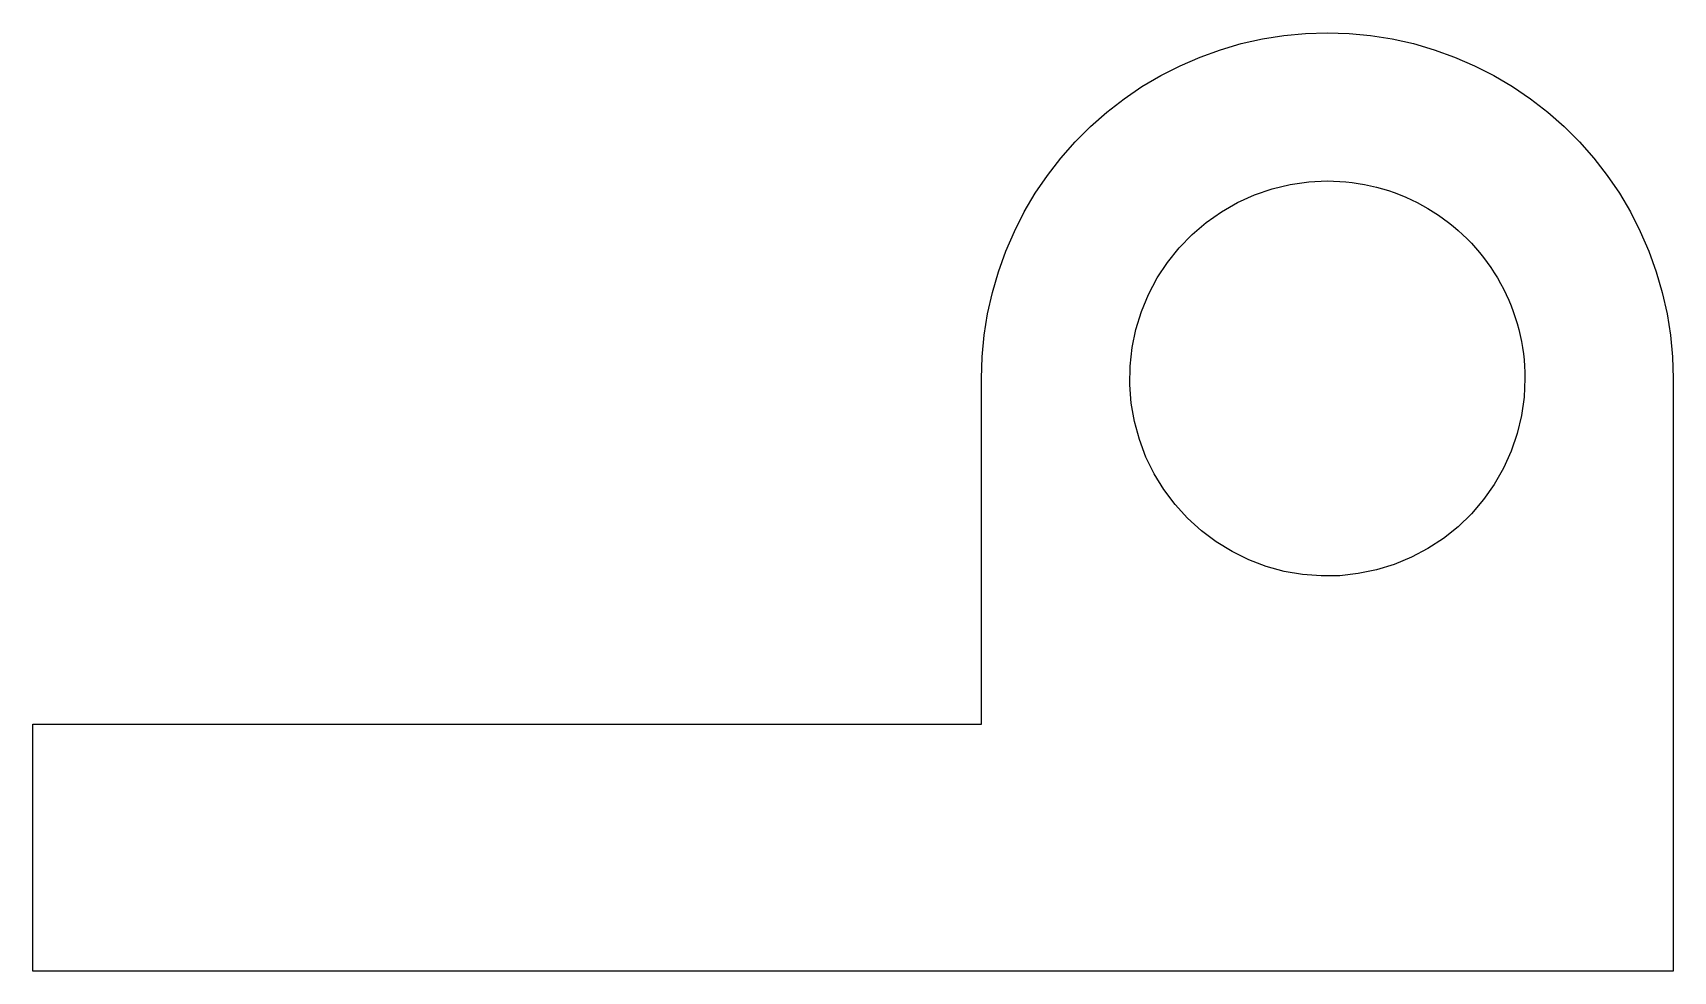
# Model space of a CAD drawing. Header units: metres. Extents: x -29.1 to 4.1, y 0 to 19.
import ezdxf

# ---------------------------------------------------------------- set-up
doc = ezdxf.new("R2010")
doc.units = ezdxf.units.M

msp = doc.modelspace()

# ---------------------------------------------------------------- linework, layer by layer
for points in [[(-9.9, 12), (-9.886, 12.44), (-9.845, 12.877), (-9.776, 13.312), (-9.68, 13.741), (-9.557, 14.163), (-9.408, 14.577), (-9.234, 14.98), (-9.034, 15.372), (-8.81, 15.751), (-8.563, 16.114), (-8.294, 16.462), (-8.003, 16.792), (-7.692, 17.103), (-7.362, 17.394), (-7.014, 17.663), (-6.651, 17.91), (-6.272, 18.134), (-5.88, 18.334), (-5.477, 18.508), (-5.063, 18.657), (-4.641, 18.78), (-4.212, 18.876), (-3.777, 18.945), (-3.34, 18.986), (-2.9, 19), (-2.46, 18.986), (-2.023, 18.945), (-1.588, 18.876), (-1.159, 18.78), (-0.737, 18.657), (-0.323, 18.508), (0.08, 18.334), (0.472, 18.134), (0.851, 17.91), (1.214, 17.663), (1.562, 17.394), (1.892, 17.103), (2.203, 16.792), (2.494, 16.462), (2.763, 16.114), (3.01, 15.751), (3.234, 15.372), (3.434, 14.98), (3.608, 14.577), (3.757, 14.163), (3.88, 13.741), (3.976, 13.312), (4.045, 12.877), (4.086, 12.44), (4.1, 12)], [(1.1, 12), (1.082, 11.624), (1.029, 11.25), (0.941, 10.884), (0.819, 10.528), (0.664, 10.184), (0.477, 9.857), (0.261, 9.548), (0.016, 9.262), (-0.255, 9), (-0.549, 8.764), (-0.864, 8.557), (-1.197, 8.381), (-1.545, 8.236), (-1.905, 8.126), (-2.274, 8.049), (-2.649, 8.008), (-3.026, 8.002), (-3.401, 8.032), (-3.773, 8.096), (-4.136, 8.196), (-4.489, 8.329), (-4.827, 8.495), (-5.148, 8.692), (-5.45, 8.918), (-5.728, 9.172), (-5.982, 9.45), (-6.208, 9.752), (-6.405, 10.073), (-6.571, 10.411), (-6.704, 10.764), (-6.804, 11.127), (-6.868, 11.499), (-6.898, 11.874), (-6.892, 12.251), (-6.851, 12.626), (-6.774, 12.995), (-6.664, 13.355), (-6.519, 13.703), (-6.343, 14.036), (-6.136, 14.351), (-5.9, 14.645), (-5.638, 14.916), (-5.352, 15.161), (-5.043, 15.377), (-4.716, 15.564), (-4.372, 15.719), (-4.016, 15.841), (-3.65, 15.929), (-3.276, 15.982), (-2.9, 16)], [(-2.9, 16), (-2.774, 15.998), (-2.649, 15.992), (-2.524, 15.982), (-2.399, 15.968), (-2.274, 15.951), (-2.15, 15.929), (-2.027, 15.904), (-1.905, 15.874), (-1.784, 15.841), (-1.664, 15.804), (-1.545, 15.764), (-1.428, 15.719), (-1.311, 15.671), (-1.197, 15.619), (-1.084, 15.564), (-0.973, 15.505), (-0.864, 15.443), (-0.757, 15.377), (-0.652, 15.308), (-0.549, 15.236), (-0.448, 15.161), (-0.35, 15.082), (-0.255, 15), (-0.162, 14.916), (-0.072, 14.828), (0.016, 14.738), (0.1, 14.645), (0.182, 14.55), (0.261, 14.452), (0.336, 14.351), (0.408, 14.248), (0.477, 14.143), (0.543, 14.036), (0.605, 13.927), (0.664, 13.816), (0.719, 13.703), (0.771, 13.589), (0.819, 13.472), (0.864, 13.355), (0.904, 13.236), (0.941, 13.116), (0.974, 12.995), (1.004, 12.873), (1.029, 12.75), (1.051, 12.626), (1.068, 12.501), (1.082, 12.376), (1.092, 12.251), (1.098, 12.126), (1.1, 12)], [(-9.9, 5), (-9.9, 5.14), (-9.9, 5.28), (-9.9, 5.42), (-9.9, 5.56), (-9.9, 5.7), (-9.9, 5.84), (-9.9, 5.98), (-9.9, 6.12), (-9.9, 6.26), (-9.9, 6.4), (-9.9, 6.54), (-9.9, 6.68), (-9.9, 6.82), (-9.9, 6.96), (-9.9, 7.1), (-9.9, 7.24), (-9.9, 7.38), (-9.9, 7.52), (-9.9, 7.66), (-9.9, 7.8), (-9.9, 7.94), (-9.9, 8.08), (-9.9, 8.22), (-9.9, 8.36), (-9.9, 8.5), (-9.9, 8.64), (-9.9, 8.78), (-9.9, 8.92), (-9.9, 9.06), (-9.9, 9.2), (-9.9, 9.34), (-9.9, 9.48), (-9.9, 9.62), (-9.9, 9.76), (-9.9, 9.9), (-9.9, 10.04), (-9.9, 10.18), (-9.9, 10.32), (-9.9, 10.46), (-9.9, 10.6), (-9.9, 10.74), (-9.9, 10.88), (-9.9, 11.02), (-9.9, 11.16), (-9.9, 11.3), (-9.9, 11.44), (-9.9, 11.58), (-9.9, 11.72), (-9.9, 11.86), (-9.9, 12)], [(-9.9, 5), (-9.9, 5.14), (-9.9, 5.28), (-9.9, 5.42), (-9.9, 5.56), (-9.9, 5.7), (-9.9, 5.84), (-9.9, 5.98), (-9.9, 6.12), (-9.9, 6.26), (-9.9, 6.4), (-9.9, 6.54), (-9.9, 6.68), (-9.9, 6.82), (-9.9, 6.96), (-9.9, 7.1), (-9.9, 7.24), (-9.9, 7.38), (-9.9, 7.52), (-9.9, 7.66), (-9.9, 7.8), (-9.9, 7.94), (-9.9, 8.08), (-9.9, 8.22), (-9.9, 8.36), (-9.9, 8.5), (-9.9, 8.64), (-9.9, 8.78), (-9.9, 8.92), (-9.9, 9.06), (-9.9, 9.2), (-9.9, 9.34), (-9.9, 9.48), (-9.9, 9.62), (-9.9, 9.76), (-9.9, 9.9), (-9.9, 10.04), (-9.9, 10.18), (-9.9, 10.32), (-9.9, 10.46), (-9.9, 10.6), (-9.9, 10.74), (-9.9, 10.88), (-9.9, 11.02), (-9.9, 11.16), (-9.9, 11.3), (-9.9, 11.44), (-9.9, 11.58), (-9.9, 11.72), (-9.9, 11.86), (-9.9, 12)], [(4.1, 12), (4.1, 11.76), (4.1, 11.52), (4.1, 11.28), (4.1, 11.04), (4.1, 10.8), (4.1, 10.56), (4.1, 10.32), (4.1, 10.08), (4.1, 9.84), (4.1, 9.6), (4.1, 9.36), (4.1, 9.12), (4.1, 8.88), (4.1, 8.64), (4.1, 8.4), (4.1, 8.16), (4.1, 7.92), (4.1, 7.68), (4.1, 7.44), (4.1, 7.2), (4.1, 6.96), (4.1, 6.72), (4.1, 6.48), (4.1, 6.24), (4.1, 6), (4.1, 5.76), (4.1, 5.52), (4.1, 5.28), (4.1, 5.04), (4.1, 4.8), (4.1, 4.56), (4.1, 4.32), (4.1, 4.08), (4.1, 3.84), (4.1, 3.6), (4.1, 3.36), (4.1, 3.12), (4.1, 2.88), (4.1, 2.64), (4.1, 2.4), (4.1, 2.16), (4.1, 1.92), (4.1, 1.68), (4.1, 1.44), (4.1, 1.2), (4.1, 0.96), (4.1, 0.72), (4.1, 0.48), (4.1, 0.24), (4.1, 0)], [(-29.1, 0), (-29.1, 0.1), (-29.1, 0.2), (-29.1, 0.3), (-29.1, 0.4), (-29.1, 0.5), (-29.1, 0.6), (-29.1, 0.7), (-29.1, 0.8), (-29.1, 0.9), (-29.1, 1), (-29.1, 1.1), (-29.1, 1.2), (-29.1, 1.3), (-29.1, 1.4), (-29.1, 1.5), (-29.1, 1.6), (-29.1, 1.7), (-29.1, 1.8), (-29.1, 1.9), (-29.1, 2), (-29.1, 2.1), (-29.1, 2.2), (-29.1, 2.3), (-29.1, 2.4), (-29.1, 2.5), (-29.1, 2.6), (-29.1, 2.7), (-29.1, 2.8), (-29.1, 2.9), (-29.1, 3), (-29.1, 3.1), (-29.1, 3.2), (-29.1, 3.3), (-29.1, 3.4), (-29.1, 3.5), (-29.1, 3.6), (-29.1, 3.7), (-29.1, 3.8), (-29.1, 3.9), (-29.1, 4), (-29.1, 4.1), (-29.1, 4.2), (-29.1, 4.3), (-29.1, 4.4), (-29.1, 4.5), (-29.1, 4.6), (-29.1, 4.7), (-29.1, 4.8), (-29.1, 4.9), (-29.1, 5)], [(-29.1, 5), (-28.716, 5), (-28.332, 5), (-27.948, 5), (-27.564, 5), (-27.18, 5), (-26.796, 5), (-26.412, 5), (-26.028, 5), (-25.644, 5), (-25.26, 5), (-24.876, 5), (-24.492, 5), (-24.108, 5), (-23.724, 5), (-23.34, 5), (-22.956, 5), (-22.572, 5), (-22.188, 5), (-21.804, 5), (-21.42, 5), (-21.036, 5), (-20.652, 5), (-20.268, 5), (-19.884, 5), (-19.5, 5), (-19.116, 5), (-18.732, 5), (-18.348, 5), (-17.964, 5), (-17.58, 5), (-17.196, 5), (-16.812, 5), (-16.428, 5), (-16.044, 5), (-15.66, 5), (-15.276, 5), (-14.892, 5), (-14.508, 5), (-14.124, 5), (-13.74, 5), (-13.356, 5), (-12.972, 5), (-12.588, 5), (-12.204, 5), (-11.82, 5), (-11.436, 5), (-11.052, 5), (-10.668, 5), (-10.284, 5), (-9.9, 5)], [(-20, 5), (-19.798, 5), (-19.596, 5), (-19.394, 5), (-19.192, 5), (-18.99, 5), (-18.788, 5), (-18.586, 5), (-18.384, 5), (-18.182, 5), (-17.98, 5), (-17.778, 5), (-17.576, 5), (-17.374, 5), (-17.172, 5), (-16.97, 5), (-16.768, 5), (-16.566, 5), (-16.364, 5), (-16.162, 5), (-15.96, 5), (-15.758, 5), (-15.556, 5), (-15.354, 5), (-15.152, 5), (-14.95, 5), (-14.748, 5), (-14.546, 5), (-14.344, 5), (-14.142, 5), (-13.94, 5), (-13.738, 5), (-13.536, 5), (-13.334, 5), (-13.132, 5), (-12.93, 5), (-12.728, 5), (-12.526, 5), (-12.324, 5), (-12.122, 5), (-11.92, 5), (-11.718, 5), (-11.516, 5), (-11.314, 5), (-11.112, 5), (-10.91, 5), (-10.708, 5), (-10.506, 5), (-10.304, 5), (-10.102, 5), (-9.9, 5)], [(4.1, 0), (3.436, 0), (2.772, 0), (2.108, 0), (1.444, 0), (0.78, 0), (0.116, 0), (-0.548, 0), (-1.212, 0), (-1.876, 0), (-2.54, 0), (-3.204, 0), (-3.868, 0), (-4.532, 0), (-5.196, 0), (-5.86, 0), (-6.524, 0), (-7.188, 0), (-7.852, 0), (-8.516, 0), (-9.18, 0), (-9.844, 0), (-10.508, 0), (-11.172, 0), (-11.836, 0), (-12.5, 0), (-13.164, 0), (-13.828, 0), (-14.492, 0), (-15.156, 0), (-15.82, 0), (-16.484, 0), (-17.148, 0), (-17.812, 0), (-18.476, 0), (-19.14, 0), (-19.804, 0), (-20.468, 0), (-21.132, 0), (-21.796, 0), (-22.46, 0), (-23.124, 0), (-23.788, 0), (-24.452, 0), (-25.116, 0), (-25.78, 0), (-26.444, 0), (-27.108, 0), (-27.772, 0), (-28.436, 0), (-29.1, 0)]]:
    msp.add_lwpolyline(points)

doc.saveas('drawing.dxf')
